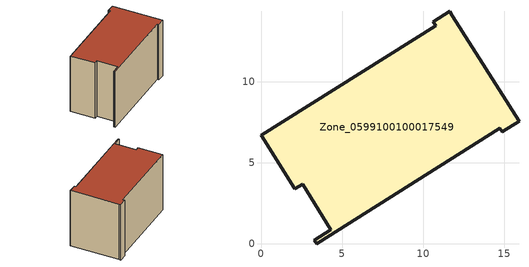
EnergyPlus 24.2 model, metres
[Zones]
Zone_0599100100017549
 floor ground (C_G): 4.31,0.88 2.56,3.67 2.09,3.38 0,6.68 10.76,13.42 10.6,13.68 11.64,14.33 11.79,14.07 15.9,7.56 14.86,6.91 14.71,7.13 3.42,0 3.28,0.23 z0
 wall outside (C_F): 2.56,3.67 4.31,0.88 3.28,0.23 3.42,0 14.71,7.13 14.86,6.91 15.9,7.56 11.79,14.07 11.64,14.33 10.6,13.68 10.76,13.42 0,6.68 2.09,3.38 2.56,3.67 z0:9.54
 roof outside (C_R): 3.42,0 14.71,7.13 14.86,6.91 15.9,7.56 11.79,14.07 11.64,14.33 10.6,13.68 10.76,13.42 0,6.68 2.09,3.38 2.56,3.67 4.31,0.88 3.28,0.23 z9.54
[BUILDING]
Pand.0599100100017549: North Axis=0; Terrain=City; Loads Convergence Tolerance Value=0.04; Temperature Convergence Tolerance Value=0.4; Solar Distribution=FullExterior; Maximum Number of Warmup Days=25; Minimum Number of Warmup Days=1
[Site:Location]
Rotterdam.The.Hague.AP_ZH_NLD Design_Conditions: Latitude=51.96; Longitude=4.45; Time Zone=1; Elevation=-4.5
[SITE:GROUNDTEMPERATURE:BUILDINGSURFACE]
18, 18, 18, 18, 18, 18, 18, 18, 18, 18, 18, 18
[MATERIAL] Thermal Absorptance=0.9; Solar Absorptance=0.7; Visible Absorptance=0.7
Name | Roughness | Thickness | Conductivity | Density | Specific Heat
G.TI.2015-2018 | MediumSmooth | 0.15 | 0.0428571 | 540 | 1210
F.TI.2015-2018 | Rough | 0.3 | 0.0666667 | 1920 | 840
R.TI.2015-2018 | MediumRough | 0.2 | 0.0333333 | 1500 | 1000
[CONSTRUCTION]
C_G: G.TI.2015-2018
C_F: F.TI.2015-2018
C_R: R.TI.2015-2018
[ZONE]
Zone_0599100100017549: Type=1; Multiplier=1; Ceiling Height=Autocalculate; Volume=Autocalculate; Floor Area=autocalculate; Part of Total Floor Area=Yes
[ZONEINFILTRATION:DESIGNFLOWRATE]
Infil_Zone_0599100100017549: Zone or ZoneList or Space or SpaceList=Zone_0599100100017549; Schedule=AlwaysOn; Design Flow Rate Calculation Method=Flow/Area; Flow Rate per Floor Area=0.0015; Constant Term Coefficient=1; Temperature Term Coefficient=0; Velocity Term Coefficient=0; Velocity Squared Term Coefficient=0
[HVACTEMPLATE:ZONE:IDEALLOADSAIRSYSTEM]
Zone_0599100100017549: Maximum Heating Supply Air Temperature=50; Minimum Cooling Supply Air Temperature=13; Maximum Heating Supply Air Humidity Ratio=0.0156; Minimum Cooling Supply Air Humidity Ratio=0.0077; Heating Limit=NoLimit; Cooling Limit=NoLimit; Dehumidification Control Type=ConstantSensibleHeatRatio; Cooling Sensible Heat Ratio=0.7; Dehumidification Setpoint=60; Humidification Control Type=None; Humidification Setpoint=30; Outdoor Air Method=None; Outdoor Air Flow Rate per Person=0.00944; Outdoor Air Flow Rate per Zone Floor Area=0; Outdoor Air Flow Rate per Zone=0; Demand Controlled Ventilation Type=None; Outdoor Air Economizer Type=NoEconomizer; Heat Recovery Type=None; Sensible Heat Recovery Effectiveness=0.7; Latent Heat Recovery Effectiveness=0.65
[ZONECONTROL:THERMOSTAT]
ThermostatControl_Zone_0599100100017549: Zone or ZoneList=Zone_0599100100017549; Control Type Schedule=DualSetpointControlType; Control 1=Thermostat_Zone_0599100100017549; Temperature Difference Between Cutout And Setpoint=0
[THERMOSTATSETPOINT:DUALSETPOINT]
Thermostat_Zone_0599100100017549: Heating Setpoint Temperature Schedule=HeatingSetpoint_Zone_0599100100017549; Cooling Setpoint Temperature Schedule=CoolingSetpoint_Zone_0599100100017549
[SCHEDULE:COMPACT]
HeatingSetpoint_Zone_0599100100017549: Through: 12/31, For: AllDays, Until: 24:00, 21
CoolingSetpoint_Zone_0599100100017549: Through: 12/31, For: AllDays, Until: 24:00, 24
DualSetpointControlType: Through: 12/31, For: AllDays, Until: 24:00, 4
AlwaysOn: Through: 12/31, For: AllDays, Until: 24:00, 1
